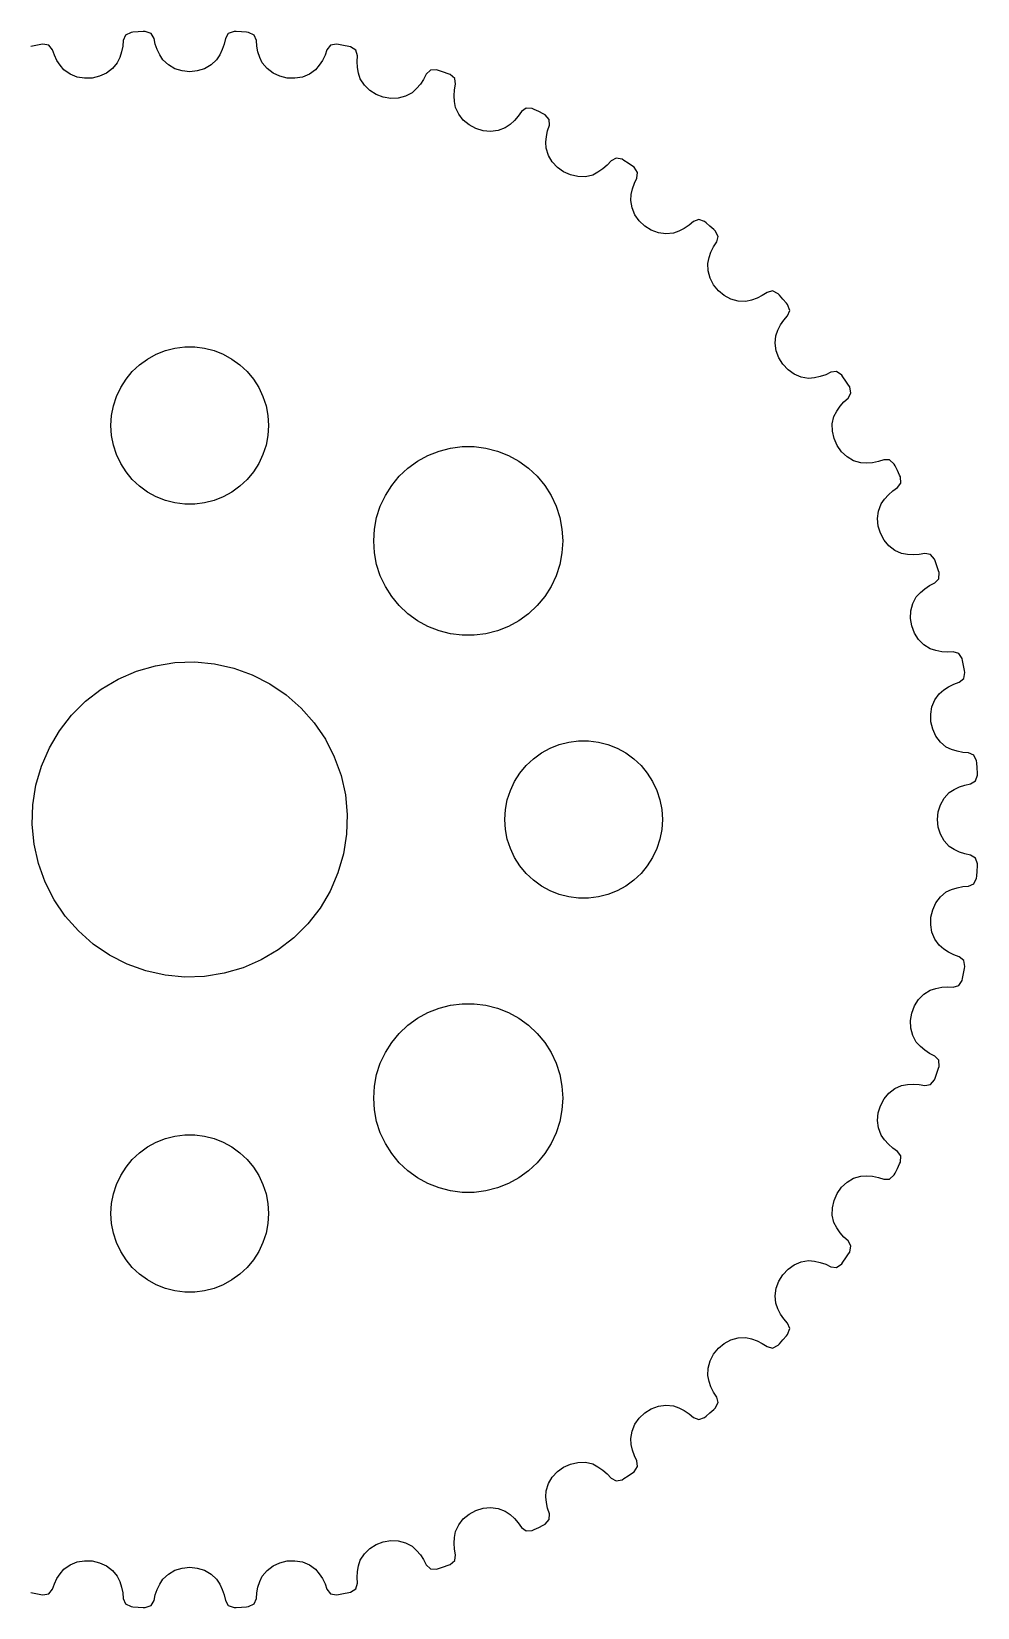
# Model space of a CAD drawing. Header units: metres. Extents: x -15 to 15, y -15 to 15.
# Drawn here: x -3.01 to 15, y -15 to 15 of the extents above; entities that cross this region are included whole.
import ezdxf

# ---------------------------------------------------------------- set-up
doc = ezdxf.new("R2010")
doc.units = ezdxf.units.M

msp = doc.modelspace()

# ---------------------------------------------------------------- linework, layer by layer
for p, q in [((-0.84697, 15.0009), (-0.884521, 14.9988)), ((-0.734589, 14.9638), (-0.84697, 15.0009)), ((0.84697, 15.0009), (0.734741, 14.9638)), ((0.884521, 14.9988), (0.84697, 15.0009)), ((-2.9312, 14.7362), (-3.02759, 14.7167)), ((-2.83469, 14.755), (-2.9312, 14.7362)), ((-2.79773, 14.762), (-2.83469, 14.755)), ((-2.68147, 14.7399), (-2.79773, 14.762)), ((-2.61356, 14.6547), (-2.68147, 14.7399)), ((-1.27646, 14.7219), (-1.29799, 14.6135)), ((-1.26839, 14.8318), (-1.27646, 14.7219)), ((-1.2247, 14.9316), (-1.26839, 14.8318)), ((-1.11827, 14.9831), (-1.2247, 14.9316)), ((-1.08076, 14.9859), (-1.11827, 14.9831)), ((-0.982666, 14.9927), (-1.08076, 14.9859)), ((-0.884521, 14.9988), (-0.982666, 14.9927)), ((-0.678375, 14.8705), (-0.734589, 14.9638)), ((-0.655991, 14.7626), (-0.678375, 14.8705)), ((-0.620392, 14.6579), (-0.655991, 14.7626)), ((0.656052, 14.7626), (0.620544, 14.6579)), ((0.678375, 14.8705), (0.656052, 14.7626)), ((0.734741, 14.9638), (0.678375, 14.8705)), ((0.982666, 14.9927), (0.884521, 14.9988)), ((1.08076, 14.9859), (0.982666, 14.9927)), ((1.11827, 14.9831), (1.08076, 14.9859)), ((1.22484, 14.9316), (1.11827, 14.9831)), ((1.26839, 14.8318), (1.22484, 14.9316)), ((1.2765, 14.7219), (1.26839, 14.8318)), ((1.29814, 14.6135), (1.2765, 14.7219)), ((2.68161, 14.7398), (2.61356, 14.6547)), ((2.79773, 14.762), (2.68161, 14.7398)), ((2.83469, 14.755), (2.79773, 14.762)), ((2.9312, 14.7362), (2.83469, 14.755)), ((3.02759, 14.7167), (2.9312, 14.7362)), ((3.06439, 14.709), (3.02759, 14.7167)), ((3.16333, 14.644), (3.06439, 14.709)), ((-2.57729, 14.5506), (-2.61356, 14.6547)), ((-2.52832, 14.4515), (-2.57729, 14.5506)), ((-2.46739, 14.358), (-2.52832, 14.4515)), ((-1.37994, 14.4043), (-1.47218, 14.2942)), ((-1.33263, 14.5074), (-1.37994, 14.4043)), ((-1.29799, 14.6135), (-1.33263, 14.5074)), ((-0.572189, 14.5572), (-0.620392, 14.6579)), ((-0.511993, 14.4612), (-0.572189, 14.5572)), ((-0.406158, 14.3641), (-0.511993, 14.4612)), ((0.511993, 14.4612), (0.406158, 14.3641)), ((0.572357, 14.5572), (0.511993, 14.4612)), ((0.620544, 14.6579), (0.572357, 14.5572)), ((1.33279, 14.5074), (1.29814, 14.6135)), ((1.37994, 14.4043), (1.33279, 14.5074)), ((1.47218, 14.2942), (1.37994, 14.4043)), ((2.52847, 14.4515), (2.46756, 14.358)), ((2.57733, 14.5506), (2.52847, 14.4515)), ((2.61356, 14.6547), (2.57733, 14.5506)), ((3.19348, 14.5393), (3.16333, 14.644)), ((3.18718, 14.4293), (3.19348, 14.5393)), ((3.19449, 14.319), (3.18718, 14.4293)), ((-2.39519, 14.2707), (-2.46739, 14.358)), ((-2.27757, 14.1882), (-2.39519, 14.2707)), ((-2.14494, 14.1346), (-2.27757, 14.1882)), ((-2.00317, 14.1102), (-2.14494, 14.1346)), ((-1.85823, 14.1147), (-2.00317, 14.1102)), ((-1.71706, 14.1479), (-1.85823, 14.1147)), ((-1.58646, 14.2082), (-1.71706, 14.1479)), ((-1.47218, 14.2942), (-1.58646, 14.2082)), ((-0.281647, 14.2937), (-0.406158, 14.3641)), ((-0.144287, 14.2509), (-0.281647, 14.2937)), ((0, 14.2365), (-0.144287, 14.2509)), ((0.144287, 14.2509), (0, 14.2365)), ((0.281647, 14.2937), (0.144287, 14.2509)), ((0.406158, 14.3641), (0.281647, 14.2937)), ((1.58646, 14.2082), (1.47218, 14.2942)), ((1.71706, 14.1479), (1.58646, 14.2082)), ((1.85823, 14.1147), (1.71706, 14.1479)), ((2.00317, 14.1102), (1.85823, 14.1147)), ((2.14494, 14.1346), (2.00317, 14.1102)), ((2.27757, 14.1882), (2.14494, 14.1346)), ((2.39519, 14.2707), (2.27757, 14.1882)), ((2.46756, 14.358), (2.39519, 14.2707)), ((3.21498, 14.2093), (3.19449, 14.319)), ((3.24828, 14.101), (3.21498, 14.2093)), ((3.32536, 13.9797), (3.24828, 14.101)), ((4.50403, 14.1882), (4.45453, 14.0897)), ((4.58261, 14.2637), (4.50403, 14.1882)), ((4.70062, 14.2705), (4.58261, 14.2637)), ((4.73636, 14.2588), (4.70062, 14.2705)), ((4.82957, 14.2275), (4.73636, 14.2588)), ((4.92259, 14.1956), (4.82957, 14.2275)), ((4.95808, 14.1832), (4.92259, 14.1956)), ((5.0477, 14.1058), (4.95808, 14.1832)), ((5.06392, 13.9981), (5.0477, 14.1058)), ((3.42743, 13.8795), (3.32536, 13.9797)), ((3.54903, 13.8027), (3.42743, 13.8795)), ((3.68468, 13.7514), (3.54903, 13.8027)), ((4.2374, 13.836), (4.11002, 13.7695)), ((4.32054, 13.9131), (4.2374, 13.836)), ((4.39314, 13.9978), (4.32054, 13.9131)), ((4.45453, 14.0897), (4.39314, 13.9978)), ((5.03616, 13.7796), (5.04332, 13.8899)), ((5.04332, 13.8899), (5.06392, 13.9981)), ((3.82779, 13.728), (3.68468, 13.7514)), ((3.97153, 13.7337), (3.82779, 13.728)), ((4.11002, 13.7695), (3.97153, 13.7337)), ((5.04216, 13.6681), (5.03616, 13.7796)), ((5.06104, 13.5564), (5.04216, 13.6681)), ((5.12163, 13.4261), (5.06104, 13.5564)), ((6.4052, 13.5435), (6.31743, 13.4789)), ((6.5231, 13.5349), (6.4052, 13.5435)), ((6.55699, 13.5186), (6.5231, 13.5349)), ((6.64532, 13.4754), (6.55699, 13.5186)), ((5.20975, 13.3134), (5.12163, 13.4261)), ((5.32028, 13.2214), (5.20975, 13.3134)), ((5.44807, 13.1528), (5.32028, 13.2214)), ((6.09959, 13.2301), (6.0071, 13.1645)), ((6.18265, 13.3047), (6.09959, 13.2301)), ((6.25549, 13.3878), (6.18265, 13.3047)), ((6.31743, 13.4789), (6.25549, 13.3878)), ((6.73338, 13.4316), (6.64532, 13.4754)), ((6.76695, 13.4146), (6.73338, 13.4316)), ((6.84569, 13.3263), (6.76695, 13.4146)), ((6.81316, 13.1127), (6.84772, 13.2174)), ((6.84772, 13.2174), (6.84569, 13.3263)), ((5.5869, 13.1109), (5.44807, 13.1528)), ((5.73016, 13.0979), (5.5869, 13.1109)), ((5.87213, 13.1152), (5.73016, 13.0979)), ((6.0071, 13.1645), (5.87213, 13.1152)), ((6.78307, 12.893), (6.79167, 13.0043)), ((6.79167, 13.0043), (6.81316, 13.1127)), ((6.7872, 12.7798), (6.78307, 12.893)), ((6.83028, 12.6427), (6.7872, 12.7798)), ((6.90292, 12.5195), (6.83028, 12.6427)), ((7.0005, 12.4138), (6.90292, 12.5195)), ((7.11826, 12.3292), (7.0005, 12.4138)), ((7.25043, 12.2695), (7.11826, 12.3292)), ((7.77429, 12.3207), (7.67401, 12.2678)), ((7.86636, 12.3839), (7.77429, 12.3207)), ((7.94943, 12.4567), (7.86636, 12.3839)), ((8.02272, 12.539), (7.94943, 12.4567)), ((8.11818, 12.5916), (8.02272, 12.539)), ((8.23395, 12.5677), (8.11818, 12.5916)), ((8.26543, 12.5471), (8.23395, 12.5677)), ((8.34737, 12.4927), (8.26543, 12.5471)), ((8.42896, 12.4378), (8.34737, 12.4927)), ((8.46002, 12.4166), (8.42896, 12.4378)), ((8.52655, 12.3187), (8.46002, 12.4166)), ((8.51434, 12.2105), (8.52655, 12.3187)), ((7.39076, 12.2379), (7.25043, 12.2695)), ((7.53378, 12.2366), (7.39076, 12.2379)), ((7.67401, 12.2678), (7.53378, 12.2366)), ((8.40791, 11.8973), (8.43097, 12.0066)), ((8.43097, 12.0066), (8.46643, 12.1113)), ((8.46643, 12.1113), (8.51434, 12.2105)), ((8.39723, 11.7845), (8.40791, 11.8973)), ((8.42204, 11.643), (8.39723, 11.7845)), ((8.478, 11.5114), (8.42204, 11.643)), ((8.56094, 11.3939), (8.478, 11.5114)), ((9.69226, 11.4243), (9.59076, 11.3845)), ((9.80392, 11.3854), (9.69226, 11.4243)), ((8.66664, 11.2946), (8.56094, 11.3939)), ((8.7899, 11.2182), (8.66664, 11.2946)), ((8.9249, 11.1685), (8.7899, 11.2182)), ((9.06651, 11.1485), (8.9249, 11.1685)), ((9.20963, 11.1612), (9.06651, 11.1485)), ((9.31596, 11.2006), (9.20963, 11.1612)), ((9.41548, 11.2511), (9.31596, 11.2006)), ((9.50735, 11.3125), (9.41548, 11.2511)), ((9.59076, 11.3845), (9.50735, 11.3125)), ((9.83243, 11.3609), (9.80392, 11.3854)), ((9.90659, 11.2963), (9.83243, 11.3609)), ((9.9803, 11.2312), (9.90659, 11.2963)), ((10.0083, 11.2061), (9.9803, 11.2312)), ((10.0615, 11.1004), (10.0083, 11.2061)), ((9.8889, 10.6981), (9.92603, 10.8034)), ((9.92603, 10.8034), (9.97484, 10.9026)), ((9.97484, 10.9026), (10.0353, 10.9947)), ((10.0353, 10.9947), (10.0615, 11.1004)), ((9.86359, 10.5877), (9.8889, 10.6981)), ((9.86972, 10.4441), (9.86359, 10.5877)), ((9.908, 10.3063), (9.86972, 10.4441)), ((9.9749, 10.179), (9.908, 10.3063)), ((10.0667, 10.0667), (9.9749, 10.179)), ((10.179, 9.9749), (10.0667, 10.0667)), ((10.3063, 9.908), (10.179, 9.9749)), ((10.4441, 9.86972), (10.3063, 9.908)), ((10.8035, 9.9259), (10.6982, 9.88878)), ((10.9026, 9.97481), (10.8035, 9.9259)), ((10.9947, 10.0353), (10.9026, 9.97481)), ((11.1005, 10.0614), (10.9947, 10.0353)), ((11.2061, 10.0083), (11.1005, 10.0614)), ((11.2312, 9.9803), (11.2061, 10.0083)), ((11.2963, 9.90659), (11.2312, 9.9803)), ((11.3609, 9.83243), (11.2963, 9.90659)), ((10.5877, 9.86359), (10.4441, 9.86972)), ((10.6982, 9.88878), (10.5877, 9.86359)), ((11.3854, 9.80392), (11.3609, 9.83243)), ((11.3845, 9.59076), (11.4243, 9.69215)), ((11.4243, 9.69215), (11.3854, 9.80392)), ((11.1612, 9.20963), (11.2007, 9.31583)), ((11.2007, 9.31583), (11.2512, 9.41536)), ((11.2512, 9.41536), (11.3126, 9.50731)), ((11.3126, 9.50731), (11.3845, 9.59076)), ((11.1485, 9.06651), (11.1612, 9.20963)), ((11.1685, 8.9249), (11.1485, 9.06651)), ((-0.956131, 8.65576), (-0.803726, 8.76648)), ((-0.803726, 8.76648), (-0.638657, 8.85724)), ((-0.638657, 8.85724), (-0.463516, 8.92657)), ((-0.463516, 8.92657), (-0.281067, 8.97342)), ((-0.281067, 8.97342), (-0.094177, 8.99704)), ((-0.094177, 8.99704), (0.094177, 8.99704)), ((0.094177, 8.99704), (0.281067, 8.97342)), ((0.281067, 8.97342), (0.463516, 8.92657)), ((0.463516, 8.92657), (0.638657, 8.85724)), ((0.638657, 8.85724), (0.803726, 8.76648)), ((0.803726, 8.76648), (0.956131, 8.65576)), ((11.2182, 8.7899), (11.1685, 8.9249)), ((11.2946, 8.66664), (11.2182, 8.7899)), ((-1.21352, 8.38167), (-1.09344, 8.52681)), ((-1.09344, 8.52681), (-0.956131, 8.65576)), ((0.956131, 8.65576), (1.09344, 8.52681)), ((1.09344, 8.52681), (1.21352, 8.38167)), ((11.3939, 8.56094), (11.2946, 8.66664)), ((11.5114, 8.478), (11.3939, 8.56094)), ((11.643, 8.42204), (11.5114, 8.478)), ((11.7845, 8.39723), (11.643, 8.42204)), ((11.8974, 8.40778), (11.7845, 8.39723)), ((12.0067, 8.43085), (11.8974, 8.40778)), ((12.1113, 8.46638), (12.0067, 8.43085)), ((12.2105, 8.51434), (12.1113, 8.46638)), ((12.3188, 8.52644), (12.2105, 8.51434)), ((12.4166, 8.46002), (12.3188, 8.52644)), ((12.4378, 8.42896), (12.4166, 8.46002)), ((12.4927, 8.34737), (12.4378, 8.42896)), ((-1.39465, 8.05219), (-1.31445, 8.22263)), ((-1.31445, 8.22263), (-1.21352, 8.38167)), ((1.21352, 8.38167), (1.31445, 8.22263)), ((1.31445, 8.22263), (1.39465, 8.05219)), ((12.5471, 8.26543), (12.4927, 8.34737)), ((12.539, 8.02272), (12.5917, 8.11806)), ((12.5677, 8.23395), (12.5471, 8.26543)), ((12.5917, 8.11806), (12.5677, 8.23395)), ((-1.48816, 7.68799), (-1.45287, 7.87303)), ((-1.45287, 7.87303), (-1.39465, 8.05219)), ((1.39465, 8.05219), (1.45287, 7.87303)), ((1.45287, 7.87303), (1.48816, 7.68799)), ((12.3208, 7.77414), (12.3839, 7.86623)), ((12.3839, 7.86623), (12.4567, 7.94939)), ((12.4567, 7.94939), (12.539, 8.02272)), ((-1.5, 7.5), (-1.48816, 7.68799)), ((1.48816, 7.68799), (1.5, 7.5)), ((12.2366, 7.53378), (12.2678, 7.67401)), ((12.2379, 7.39076), (12.2366, 7.53378)), ((12.2678, 7.67401), (12.3208, 7.77414)), ((-1.48816, 7.312), (-1.5, 7.5)), ((-1.45287, 7.12695), (-1.48816, 7.312)), ((1.48816, 7.312), (1.45287, 7.12695)), ((1.5, 7.5), (1.48816, 7.312)), ((12.2695, 7.25043), (12.2379, 7.39076)), ((12.3292, 7.11826), (12.2695, 7.25043)), ((-1.39465, 6.9478), (-1.45287, 7.12695)), ((-1.31445, 6.77736), (-1.39465, 6.9478)), ((1.39465, 6.9478), (1.31445, 6.77736)), ((1.45287, 7.12695), (1.39465, 6.9478)), ((4.3385, 6.82278), (4.53659, 6.93169)), ((4.53659, 6.93169), (4.74677, 7.01489)), ((4.74677, 7.01489), (4.96571, 7.07111)), ((4.96571, 7.07111), (5.18997, 7.09944)), ((5.18997, 7.09944), (5.41602, 7.09944)), ((5.41602, 7.09944), (5.64027, 7.07111)), ((5.64027, 7.07111), (5.85922, 7.01489)), ((5.85922, 7.01489), (6.0694, 6.93169)), ((6.0694, 6.93169), (6.26749, 6.82278)), ((12.4138, 7.0005), (12.3292, 7.11826)), ((12.5195, 6.90292), (12.4138, 7.0005)), ((12.6427, 6.83028), (12.5195, 6.90292)), ((-1.21352, 6.61832), (-1.31445, 6.77736)), ((-1.09344, 6.47318), (-1.21352, 6.61832)), ((1.21352, 6.61832), (1.09344, 6.47318)), ((1.31445, 6.77736), (1.21352, 6.61832)), ((3.99084, 6.53517), (4.15562, 6.68991)), ((4.15562, 6.68991), (4.3385, 6.82278)), ((6.26749, 6.82278), (6.45035, 6.68991)), ((6.45035, 6.68991), (6.61514, 6.53517)), ((12.7798, 6.7872), (12.6427, 6.83028)), ((12.8931, 6.78291), (12.7798, 6.7872)), ((13.0044, 6.79153), (12.8931, 6.78291)), ((13.1128, 6.81311), (13.0044, 6.79153)), ((13.2174, 6.84772), (13.1128, 6.81311)), ((13.3264, 6.84557), (13.2174, 6.84772)), ((13.4146, 6.76695), (13.3264, 6.84557)), ((13.4316, 6.73338), (13.4146, 6.76695)), ((13.4754, 6.64532), (13.4316, 6.73338)), ((13.5186, 6.55699), (13.4754, 6.64532)), ((-0.956131, 6.34422), (-1.09344, 6.47318)), ((-0.803726, 6.23351), (-0.956131, 6.34422)), ((0.956131, 6.34422), (0.803726, 6.23351)), ((1.09344, 6.47318), (0.956131, 6.34422)), ((3.72565, 6.17015), (3.84676, 6.36101)), ((3.84676, 6.36101), (3.99084, 6.53517)), ((6.61514, 6.53517), (6.75922, 6.36101)), ((6.75922, 6.36101), (6.88034, 6.17015)), ((13.3878, 6.25545), (13.4789, 6.31743)), ((13.4789, 6.31743), (13.5436, 6.40506)), ((13.5349, 6.5231), (13.5186, 6.55699)), ((13.5436, 6.40506), (13.5349, 6.5231)), ((-0.638657, 6.14275), (-0.803726, 6.23351)), ((-0.463516, 6.07341), (-0.638657, 6.14275)), ((-0.281067, 6.02657), (-0.463516, 6.07341)), ((-0.094177, 6.00294), (-0.281067, 6.02657)), ((0.094177, 6.00294), (-0.094177, 6.00294)), ((0.281067, 6.02657), (0.094177, 6.00294)), ((0.463516, 6.07341), (0.281067, 6.02657)), ((0.638657, 6.14275), (0.463516, 6.07341)), ((0.803726, 6.23351), (0.638657, 6.14275)), ((3.62939, 5.96562), (3.72565, 6.17015)), ((6.88034, 6.17015), (6.97659, 5.96562)), ((13.1152, 5.87213), (13.1645, 6.0071)), ((13.1645, 6.0071), (13.2301, 6.09944)), ((13.2301, 6.09944), (13.3047, 6.18251)), ((13.3047, 6.18251), (13.3878, 6.25545)), ((3.51718, 5.52859), (3.55954, 5.75064)), ((3.55954, 5.75064), (3.62939, 5.96562)), ((6.97659, 5.96562), (7.04645, 5.75064)), ((7.04645, 5.75064), (7.08879, 5.52859)), ((13.0979, 5.73016), (13.1152, 5.87213)), ((13.1109, 5.5869), (13.0979, 5.73016)), ((3.50299, 5.30299), (3.51718, 5.52859)), ((7.08879, 5.52859), (7.103, 5.30299)), ((13.1528, 5.44807), (13.1109, 5.5869)), ((13.2214, 5.32028), (13.1528, 5.44807)), ((3.51718, 5.07739), (3.50299, 5.30299)), ((7.103, 5.30299), (7.08879, 5.07739)), ((13.3134, 5.20975), (13.2214, 5.32028)), ((13.4261, 5.12163), (13.3134, 5.20975)), ((13.5564, 5.06104), (13.4261, 5.12163)), ((3.55954, 4.85535), (3.51718, 5.07739)), ((3.62939, 4.64037), (3.55954, 4.85535)), ((7.04645, 4.85535), (6.97659, 4.64037)), ((7.08879, 5.07739), (7.04645, 4.85535)), ((13.6682, 5.04201), (13.5564, 5.06104)), ((13.7796, 5.03603), (13.6682, 5.04201)), ((13.8899, 5.04326), (13.7796, 5.03603)), ((13.9981, 5.06392), (13.8899, 5.04326)), ((14.1059, 5.04756), (13.9981, 5.06392)), ((14.1832, 4.95808), (14.1059, 5.04756)), ((14.1956, 4.92259), (14.1832, 4.95808)), ((14.2275, 4.82957), (14.1956, 4.92259)), ((14.2588, 4.73636), (14.2275, 4.82957)), ((3.72565, 4.43584), (3.62939, 4.64037)), ((6.97659, 4.64037), (6.88034, 4.43584)), ((14.0898, 4.45447), (14.1882, 4.50403)), ((14.1882, 4.50403), (14.2637, 4.58247)), ((14.2705, 4.70062), (14.2588, 4.73636)), ((14.2637, 4.58247), (14.2705, 4.70062)), ((3.84676, 4.24498), (3.72565, 4.43584)), ((3.99084, 4.0708), (3.84676, 4.24498)), ((6.75922, 4.24498), (6.61514, 4.0708)), ((6.88034, 4.43584), (6.75922, 4.24498)), ((13.7695, 4.11002), (13.836, 4.2374)), ((13.836, 4.2374), (13.9131, 4.32037)), ((13.9131, 4.32037), (13.9979, 4.39299)), ((13.9979, 4.39299), (14.0898, 4.45447)), ((4.15562, 3.91606), (3.99084, 4.0708)), ((4.3385, 3.7832), (4.15562, 3.91606)), ((6.45035, 3.91606), (6.26749, 3.7832)), ((6.61514, 4.0708), (6.45035, 3.91606)), ((13.728, 3.82779), (13.7337, 3.97153)), ((13.7337, 3.97153), (13.7695, 4.11002)), ((4.53659, 3.6743), (4.3385, 3.7832)), ((4.74677, 3.59109), (4.53659, 3.6743)), ((6.0694, 3.6743), (5.85922, 3.59109)), ((6.26749, 3.7832), (6.0694, 3.6743)), ((13.7514, 3.68468), (13.728, 3.82779)), ((13.8027, 3.54903), (13.7514, 3.68468)), ((4.96571, 3.53488), (4.74677, 3.59109)), ((5.18997, 3.50655), (4.96571, 3.53488)), ((5.41602, 3.50655), (5.18997, 3.50655)), ((5.64027, 3.53488), (5.41602, 3.50655)), ((5.85922, 3.59109), (5.64027, 3.53488)), ((13.8795, 3.42743), (13.8027, 3.54903)), ((13.9797, 3.32536), (13.8795, 3.42743)), ((14.101, 3.24828), (13.9797, 3.32536)), ((14.2093, 3.21481), (14.101, 3.24828)), ((14.3191, 3.19434), (14.2093, 3.21481)), ((14.4293, 3.18712), (14.3191, 3.19434)), ((14.5393, 3.19348), (14.4293, 3.18712)), ((14.644, 3.16319), (14.5393, 3.19348)), ((14.709, 3.06439), (14.644, 3.16319)), ((14.7167, 3.02759), (14.709, 3.06439)), ((14.7362, 2.9312), (14.7167, 3.02759)), ((-1.36197, 2.673), (-1.0162, 2.82263)), ((-1.0162, 2.82263), (-0.654419, 2.92773)), ((-0.654419, 2.92773), (-0.282318, 2.98668)), ((-0.282318, 2.98668), (0.094223, 2.9985)), ((0.094223, 2.9985), (0.469299, 2.96306)), ((0.469299, 2.96306), (0.83696, 2.88087)), ((0.83696, 2.88087), (1.19144, 2.75325)), ((1.19144, 2.75325), (1.52711, 2.58221)), ((14.755, 2.83469), (14.7362, 2.9312)), ((14.7399, 2.68147), (14.762, 2.79773)), ((14.762, 2.79773), (14.755, 2.83469)), ((-1.98393, 2.25032), (-1.68625, 2.48123)), ((-1.68625, 2.48123), (-1.36197, 2.673)), ((1.52711, 2.58221), (1.83871, 2.37045)), ((14.2707, 2.39519), (14.358, 2.46739)), ((14.358, 2.46739), (14.4515, 2.52832)), ((14.4515, 2.52832), (14.5506, 2.57729)), ((14.5506, 2.57729), (14.6547, 2.61356)), ((14.6547, 2.61356), (14.7399, 2.68147)), ((-2.25032, 1.98393), (-1.98393, 2.25032)), ((1.83871, 2.37045), (2.12131, 2.12131)), ((2.12131, 2.12131), (2.37045, 1.83871)), ((14.1102, 2.00317), (14.1346, 2.14494)), ((14.1346, 2.14494), (14.1882, 2.27757)), ((14.1882, 2.27757), (14.2707, 2.39519)), ((-2.48123, 1.68625), (-2.25032, 1.98393)), ((2.37045, 1.83871), (2.58221, 1.52711)), ((14.1147, 1.85823), (14.1102, 2.00317)), ((14.1479, 1.71706), (14.1147, 1.85823)), ((-2.673, 1.36197), (-2.48123, 1.68625)), ((2.58221, 1.52711), (2.75325, 1.19144)), ((14.2082, 1.58646), (14.1479, 1.71706)), ((14.2942, 1.47218), (14.2082, 1.58646)), ((-2.82263, 1.0162), (-2.673, 1.36197)), ((6.54385, 1.15576), (6.69626, 1.26648)), ((6.69626, 1.26648), (6.86133, 1.35724)), ((6.86133, 1.35724), (7.03647, 1.42657)), ((7.03647, 1.42657), (7.21892, 1.47342)), ((7.21892, 1.47342), (7.40581, 1.49704)), ((7.40581, 1.49704), (7.59418, 1.49704)), ((7.59418, 1.49704), (7.78107, 1.47342)), ((7.78107, 1.47342), (7.96352, 1.42657)), ((7.96352, 1.42657), (8.13866, 1.35724)), ((8.13866, 1.35724), (8.30373, 1.26648)), ((8.30373, 1.26648), (8.45613, 1.15576)), ((14.4043, 1.37994), (14.2942, 1.47218)), ((14.5074, 1.33263), (14.4043, 1.37994)), ((14.6135, 1.29799), (14.5074, 1.33263)), ((14.7219, 1.27646), (14.6135, 1.29799)), ((14.8318, 1.26839), (14.7219, 1.27646)), ((14.9316, 1.2247), (14.8318, 1.26839)), ((14.9831, 1.11827), (14.9316, 1.2247)), ((-2.92773, 0.654419), (-2.82263, 1.0162)), ((2.75325, 1.19144), (2.88087, 0.83696)), ((6.28647, 0.881668), (6.40654, 1.02681)), ((6.40654, 1.02681), (6.54385, 1.15576)), ((8.45613, 1.15576), (8.59344, 1.02681)), ((8.59344, 1.02681), (8.71352, 0.881668)), ((14.9859, 1.08076), (14.9831, 1.11827)), ((14.9927, 0.982666), (14.9859, 1.08076)), ((14.9988, 0.884521), (14.9927, 0.982666)), ((-2.98668, 0.282318), (-2.92773, 0.654419)), ((2.88087, 0.83696), (2.96306, 0.469299)), ((6.10533, 0.552185), (6.18553, 0.722626)), ((6.18553, 0.722626), (6.28647, 0.881668)), ((8.71352, 0.881668), (8.81445, 0.722626)), ((8.81445, 0.722626), (8.89465, 0.552185)), ((14.5572, 0.572189), (14.6579, 0.620392)), ((14.6579, 0.620392), (14.7626, 0.655991)), ((14.7626, 0.655991), (14.8705, 0.678375)), ((14.8705, 0.678375), (14.9638, 0.734589)), ((14.9638, 0.734589), (15.0009, 0.84697)), ((15.0009, 0.84697), (14.9988, 0.884521)), ((2.96306, 0.469299), (2.9985, 0.094223)), ((6.01183, 0.187988), (6.04712, 0.373032)), ((6.04712, 0.373032), (6.10533, 0.552185)), ((8.89465, 0.552185), (8.95287, 0.373032)), ((8.95287, 0.373032), (8.98816, 0.187988)), ((14.2937, 0.281647), (14.3641, 0.406158)), ((14.3641, 0.406158), (14.4612, 0.511993)), ((14.4612, 0.511993), (14.5572, 0.572189)), ((-2.9985, -0.094223), (-2.98668, 0.282318)), ((2.9985, 0.094223), (2.98668, -0.282318)), ((6, 0), (6.01183, 0.187988)), ((6.01183, -0.187988), (6, 0)), ((8.98816, 0.187988), (9, 0)), ((9, 0), (8.98816, -0.187988)), ((14.2365, 0), (14.2509, 0.144287)), ((14.2509, -0.144287), (14.2365, 0)), ((14.2509, 0.144287), (14.2937, 0.281647)), ((-2.96306, -0.469299), (-2.9985, -0.094223)), ((2.98668, -0.282318), (2.92773, -0.654419)), ((6.04712, -0.373032), (6.01183, -0.187988)), ((8.98816, -0.187988), (8.95287, -0.373032)), ((14.2937, -0.281647), (14.2509, -0.144287)), ((14.3641, -0.406158), (14.2937, -0.281647)), ((-2.88087, -0.83696), (-2.96306, -0.469299)), ((6.10533, -0.552185), (6.04712, -0.373032)), ((6.18553, -0.722626), (6.10533, -0.552185)), ((8.89465, -0.552185), (8.81445, -0.722626)), ((8.95287, -0.373032), (8.89465, -0.552185)), ((14.4612, -0.511993), (14.3641, -0.406158)), ((14.5572, -0.572357), (14.4612, -0.511993)), ((14.6579, -0.620544), (14.5572, -0.572357)), ((-2.75325, -1.19144), (-2.88087, -0.83696)), ((2.92773, -0.654419), (2.82263, -1.0162)), ((6.28647, -0.881668), (6.18553, -0.722626)), ((6.40654, -1.02681), (6.28647, -0.881668)), ((8.71352, -0.881668), (8.59344, -1.02681)), ((8.81445, -0.722626), (8.71352, -0.881668)), ((14.7626, -0.656052), (14.6579, -0.620544)), ((14.8705, -0.678375), (14.7626, -0.656052)), ((14.9638, -0.734741), (14.8705, -0.678375)), ((15.0009, -0.84697), (14.9638, -0.734741)), ((14.9927, -0.982666), (14.9988, -0.884521)), ((14.9988, -0.884521), (15.0009, -0.84697)), ((-2.58221, -1.52711), (-2.75325, -1.19144)), ((2.82263, -1.0162), (2.673, -1.36197)), ((6.54385, -1.15576), (6.40654, -1.02681)), ((6.69626, -1.26648), (6.54385, -1.15576)), ((8.45613, -1.15576), (8.30373, -1.26648)), ((8.59344, -1.02681), (8.45613, -1.15576)), ((14.9316, -1.22484), (14.9831, -1.11827)), ((14.9831, -1.11827), (14.9859, -1.08076)), ((14.9859, -1.08076), (14.9927, -0.982666)), ((2.673, -1.36197), (2.48123, -1.68625)), ((6.86133, -1.35724), (6.69626, -1.26648)), ((7.03647, -1.42657), (6.86133, -1.35724)), ((7.21892, -1.47342), (7.03647, -1.42657)), ((7.40581, -1.49704), (7.21892, -1.47342)), ((7.59418, -1.49704), (7.40581, -1.49704)), ((7.78107, -1.47342), (7.59418, -1.49704)), ((7.96352, -1.42657), (7.78107, -1.47342)), ((8.13866, -1.35724), (7.96352, -1.42657)), ((8.30373, -1.26648), (8.13866, -1.35724)), ((14.2082, -1.58646), (14.2942, -1.47218)), ((14.2942, -1.47218), (14.4043, -1.37994)), ((14.4043, -1.37994), (14.5074, -1.33279)), ((14.5074, -1.33279), (14.6135, -1.29814)), ((14.6135, -1.29814), (14.7219, -1.2765)), ((14.7219, -1.2765), (14.8318, -1.26839)), ((14.8318, -1.26839), (14.9316, -1.22484)), ((-2.37045, -1.83871), (-2.58221, -1.52711)), ((2.48123, -1.68625), (2.25032, -1.98393)), ((14.1147, -1.85823), (14.1479, -1.71706)), ((14.1479, -1.71706), (14.2082, -1.58646)), ((-2.12131, -2.12131), (-2.37045, -1.83871)), ((2.25032, -1.98393), (1.98393, -2.25032)), ((14.1102, -2.00317), (14.1147, -1.85823)), ((14.1346, -2.14494), (14.1102, -2.00317)), ((-1.83871, -2.37045), (-2.12131, -2.12131)), ((-1.52711, -2.58221), (-1.83871, -2.37045)), ((1.98393, -2.25032), (1.68625, -2.48123)), ((14.1882, -2.27757), (14.1346, -2.14494)), ((14.2707, -2.39519), (14.1882, -2.27757)), ((14.358, -2.46756), (14.2707, -2.39519)), ((-1.19144, -2.75325), (-1.52711, -2.58221)), ((1.36197, -2.673), (1.0162, -2.82263)), ((1.68625, -2.48123), (1.36197, -2.673)), ((14.4515, -2.52847), (14.358, -2.46756)), ((14.5506, -2.57733), (14.4515, -2.52847)), ((14.6547, -2.61356), (14.5506, -2.57733)), ((14.7398, -2.68161), (14.6547, -2.61356)), ((14.762, -2.79773), (14.7398, -2.68161)), ((-0.83696, -2.88087), (-1.19144, -2.75325)), ((-0.469299, -2.96306), (-0.83696, -2.88087)), ((-0.094223, -2.9985), (-0.469299, -2.96306)), ((0.282318, -2.98668), (-0.094223, -2.9985)), ((0.654419, -2.92773), (0.282318, -2.98668)), ((1.0162, -2.82263), (0.654419, -2.92773)), ((14.7167, -3.02759), (14.7362, -2.9312)), ((14.7362, -2.9312), (14.755, -2.83469)), ((14.755, -2.83469), (14.762, -2.79773)), ((13.9797, -3.32536), (14.101, -3.24828)), ((14.101, -3.24828), (14.2093, -3.21498)), ((14.2093, -3.21498), (14.319, -3.19449)), ((14.319, -3.19449), (14.4293, -3.18718)), ((14.4293, -3.18718), (14.5393, -3.19348)), ((14.5393, -3.19348), (14.644, -3.16333)), ((14.644, -3.16333), (14.709, -3.06439)), ((14.709, -3.06439), (14.7167, -3.02759)), ((4.53659, -3.6743), (4.74677, -3.59109)), ((4.74677, -3.59109), (4.96571, -3.53488)), ((4.96571, -3.53488), (5.18997, -3.50655)), ((5.18997, -3.50655), (5.41602, -3.50655)), ((5.41602, -3.50655), (5.64027, -3.53488)), ((5.64027, -3.53488), (5.85922, -3.59109)), ((5.85922, -3.59109), (6.0694, -3.6743)), ((13.7514, -3.68468), (13.8027, -3.54903)), ((13.8027, -3.54903), (13.8795, -3.42743)), ((13.8795, -3.42743), (13.9797, -3.32536)), ((4.15562, -3.91606), (4.3385, -3.7832)), ((4.3385, -3.7832), (4.53659, -3.6743)), ((6.0694, -3.6743), (6.26749, -3.7832)), ((6.26749, -3.7832), (6.45035, -3.91606)), ((13.728, -3.82779), (13.7514, -3.68468)), ((13.7337, -3.97153), (13.728, -3.82779)), ((3.84676, -4.24498), (3.99084, -4.0708)), ((3.99084, -4.0708), (4.15562, -3.91606)), ((6.45035, -3.91606), (6.61514, -4.0708)), ((6.61514, -4.0708), (6.75922, -4.24498)), ((13.7695, -4.11002), (13.7337, -3.97153)), ((13.836, -4.2374), (13.7695, -4.11002)), ((3.62939, -4.64037), (3.72565, -4.43584)), ((3.72565, -4.43584), (3.84676, -4.24498)), ((6.75922, -4.24498), (6.88034, -4.43584)), ((6.88034, -4.43584), (6.97659, -4.64037)), ((13.9131, -4.32054), (13.836, -4.2374)), ((13.9978, -4.39314), (13.9131, -4.32054)), ((14.0897, -4.45453), (13.9978, -4.39314)), ((14.1882, -4.50403), (14.0897, -4.45453)), ((3.55954, -4.85535), (3.62939, -4.64037)), ((6.97659, -4.64037), (7.04645, -4.85535)), ((14.2637, -4.58261), (14.1882, -4.50403)), ((14.2275, -4.82957), (14.2588, -4.73636)), ((14.2588, -4.73636), (14.2705, -4.70062)), ((14.2705, -4.70062), (14.2637, -4.58261)), ((3.50299, -5.30299), (3.51718, -5.07739)), ((3.51718, -5.07739), (3.55954, -4.85535)), ((7.04645, -4.85535), (7.08879, -5.07739)), ((7.08879, -5.07739), (7.103, -5.30299)), ((13.4261, -5.12163), (13.5564, -5.06104)), ((13.5564, -5.06104), (13.6681, -5.04216)), ((13.6681, -5.04216), (13.7796, -5.03616)), ((13.7796, -5.03616), (13.8899, -5.04332)), ((13.8899, -5.04332), (13.9981, -5.06392)), ((13.9981, -5.06392), (14.1058, -5.0477)), ((14.1058, -5.0477), (14.1832, -4.95808)), ((14.1832, -4.95808), (14.1956, -4.92259)), ((14.1956, -4.92259), (14.2275, -4.82957)), ((3.51718, -5.52859), (3.50299, -5.30299)), ((7.103, -5.30299), (7.08879, -5.52859)), ((13.1528, -5.44807), (13.2214, -5.32028)), ((13.2214, -5.32028), (13.3134, -5.20975)), ((13.3134, -5.20975), (13.4261, -5.12163)), ((3.55954, -5.75064), (3.51718, -5.52859)), ((7.08879, -5.52859), (7.04645, -5.75064)), ((13.0979, -5.73016), (13.1109, -5.5869)), ((13.1109, -5.5869), (13.1528, -5.44807)), ((3.62939, -5.96562), (3.55954, -5.75064)), ((3.72565, -6.17015), (3.62939, -5.96562)), ((6.97659, -5.96562), (6.88034, -6.17015)), ((7.04645, -5.75064), (6.97659, -5.96562)), ((13.1152, -5.87213), (13.0979, -5.73016)), ((13.1645, -6.0071), (13.1152, -5.87213)), ((-0.956131, -6.34422), (-0.803726, -6.23351)), ((-0.803726, -6.23351), (-0.638657, -6.14275)), ((-0.638657, -6.14275), (-0.463516, -6.07341)), ((-0.463516, -6.07341), (-0.281067, -6.02657)), ((-0.281067, -6.02657), (-0.094177, -6.00294)), ((-0.094177, -6.00294), (0.094177, -6.00294)), ((0.094177, -6.00294), (0.281067, -6.02657)), ((0.281067, -6.02657), (0.463516, -6.07341)), ((0.463516, -6.07341), (0.638657, -6.14275)), ((0.638657, -6.14275), (0.803726, -6.23351)), ((0.803726, -6.23351), (0.956131, -6.34422)), ((3.84676, -6.36101), (3.72565, -6.17015)), ((6.88034, -6.17015), (6.75922, -6.36101)), ((13.2301, -6.09959), (13.1645, -6.0071)), ((13.3047, -6.18265), (13.2301, -6.09959)), ((13.3878, -6.25549), (13.3047, -6.18265)), ((13.4789, -6.31743), (13.3878, -6.25549)), ((-1.21352, -6.61832), (-1.09344, -6.47318)), ((-1.09344, -6.47318), (-0.956131, -6.34422)), ((0.956131, -6.34422), (1.09344, -6.47318)), ((1.09344, -6.47318), (1.21352, -6.61832)), ((3.99084, -6.53517), (3.84676, -6.36101)), ((4.15562, -6.68991), (3.99084, -6.53517)), ((6.61514, -6.53517), (6.45035, -6.68991)), ((6.75922, -6.36101), (6.61514, -6.53517)), ((13.4754, -6.64532), (13.5186, -6.55699)), ((13.5435, -6.4052), (13.4789, -6.31743)), ((13.5186, -6.55699), (13.5349, -6.5231)), ((13.5349, -6.5231), (13.5435, -6.4052)), ((-1.39465, -6.9478), (-1.31445, -6.77736)), ((-1.31445, -6.77736), (-1.21352, -6.61832)), ((1.21352, -6.61832), (1.31445, -6.77736)), ((1.31445, -6.77736), (1.39465, -6.9478)), ((4.3385, -6.82278), (4.15562, -6.68991)), ((4.53659, -6.93169), (4.3385, -6.82278)), ((6.26749, -6.82278), (6.0694, -6.93169)), ((6.45035, -6.68991), (6.26749, -6.82278)), ((12.5195, -6.90292), (12.6427, -6.83028)), ((12.6427, -6.83028), (12.7798, -6.7872)), ((12.7798, -6.7872), (12.893, -6.78307)), ((12.893, -6.78307), (13.0043, -6.79167)), ((13.0043, -6.79167), (13.1127, -6.81316)), ((13.1127, -6.81316), (13.2174, -6.84772)), ((13.2174, -6.84772), (13.3263, -6.84569)), ((13.3263, -6.84569), (13.4146, -6.76695)), ((13.4146, -6.76695), (13.4316, -6.73338)), ((13.4316, -6.73338), (13.4754, -6.64532)), ((-1.48816, -7.312), (-1.45287, -7.12695)), ((-1.45287, -7.12695), (-1.39465, -6.9478)), ((1.39465, -6.9478), (1.45287, -7.12695)), ((1.45287, -7.12695), (1.48816, -7.312)), ((4.74677, -7.01489), (4.53659, -6.93169)), ((4.96571, -7.07111), (4.74677, -7.01489)), ((5.18997, -7.09944), (4.96571, -7.07111)), ((5.41602, -7.09944), (5.18997, -7.09944)), ((5.64027, -7.07111), (5.41602, -7.09944)), ((5.85922, -7.01489), (5.64027, -7.07111)), ((6.0694, -6.93169), (5.85922, -7.01489)), ((12.2695, -7.25043), (12.3292, -7.11826)), ((12.3292, -7.11826), (12.4138, -7.0005)), ((12.4138, -7.0005), (12.5195, -6.90292)), ((-1.5, -7.5), (-1.48816, -7.312)), ((-1.48816, -7.68799), (-1.5, -7.5)), ((1.48816, -7.312), (1.5, -7.5)), ((1.5, -7.5), (1.48816, -7.68799)), ((12.2366, -7.53378), (12.2379, -7.39076)), ((12.2379, -7.39076), (12.2695, -7.25043)), ((-1.45287, -7.87303), (-1.48816, -7.68799)), ((1.48816, -7.68799), (1.45287, -7.87303)), ((12.2678, -7.67401), (12.2366, -7.53378)), ((12.3207, -7.77429), (12.2678, -7.67401)), ((12.3839, -7.86636), (12.3207, -7.77429)), ((-1.39465, -8.05219), (-1.45287, -7.87303)), ((-1.31445, -8.22263), (-1.39465, -8.05219)), ((1.39465, -8.05219), (1.31445, -8.22263)), ((1.45287, -7.87303), (1.39465, -8.05219)), ((12.4567, -7.94943), (12.3839, -7.86636)), ((12.539, -8.02272), (12.4567, -7.94943)), ((12.5916, -8.11818), (12.539, -8.02272)), ((-1.21352, -8.38167), (-1.31445, -8.22263)), ((-1.09344, -8.52681), (-1.21352, -8.38167)), ((1.21352, -8.38167), (1.09344, -8.52681)), ((1.31445, -8.22263), (1.21352, -8.38167)), ((11.643, -8.42204), (11.7845, -8.39723)), ((11.7845, -8.39723), (11.8973, -8.40791)), ((12.4378, -8.42896), (12.4927, -8.34737)), ((12.4927, -8.34737), (12.5471, -8.26543)), ((12.5471, -8.26543), (12.5677, -8.23395)), ((12.5677, -8.23395), (12.5916, -8.11818)), ((-0.956131, -8.65576), (-1.09344, -8.52681)), ((-0.803726, -8.76648), (-0.956131, -8.65576)), ((0.956131, -8.65576), (0.803726, -8.76648)), ((1.09344, -8.52681), (0.956131, -8.65576)), ((11.2182, -8.7899), (11.2946, -8.66664)), ((11.2946, -8.66664), (11.3939, -8.56094)), ((11.3939, -8.56094), (11.5114, -8.478)), ((11.5114, -8.478), (11.643, -8.42204)), ((11.8973, -8.40791), (12.0066, -8.43097)), ((12.0066, -8.43097), (12.1113, -8.46643)), ((12.1113, -8.46643), (12.2105, -8.51434)), ((12.2105, -8.51434), (12.3187, -8.52655)), ((12.3187, -8.52655), (12.4166, -8.46002)), ((12.4166, -8.46002), (12.4378, -8.42896)), ((-0.638657, -8.85724), (-0.803726, -8.76648)), ((-0.463516, -8.92657), (-0.638657, -8.85724)), ((-0.281067, -8.97342), (-0.463516, -8.92657)), ((-0.094177, -8.99704), (-0.281067, -8.97342)), ((0.094177, -8.99704), (-0.094177, -8.99704)), ((0.281067, -8.97342), (0.094177, -8.99704)), ((0.463516, -8.92657), (0.281067, -8.97342)), ((0.638657, -8.85724), (0.463516, -8.92657)), ((0.803726, -8.76648), (0.638657, -8.85724)), ((11.1485, -9.06651), (11.1685, -8.9249)), ((11.1685, -8.9249), (11.2182, -8.7899)), ((11.1612, -9.20963), (11.1485, -9.06651)), ((11.2006, -9.31596), (11.1612, -9.20963)), ((11.2511, -9.41548), (11.2006, -9.31596)), ((11.3125, -9.50735), (11.2511, -9.41548)), ((11.3845, -9.59076), (11.3125, -9.50735)), ((11.4243, -9.69226), (11.3845, -9.59076)), ((10.3063, -9.908), (10.4441, -9.86972)), ((10.4441, -9.86972), (10.5877, -9.86359)), ((10.5877, -9.86359), (10.6981, -9.8889)), ((10.6981, -9.8889), (10.8034, -9.92603)), ((11.2963, -9.90659), (11.3609, -9.83243)), ((11.3609, -9.83243), (11.3854, -9.80392)), ((11.3854, -9.80392), (11.4243, -9.69226)), ((9.908, -10.3063), (9.9749, -10.179)), ((9.9749, -10.179), (10.0667, -10.0667)), ((10.0667, -10.0667), (10.179, -9.9749)), ((10.179, -9.9749), (10.3063, -9.908)), ((10.8034, -9.92603), (10.9026, -9.97484)), ((10.9026, -9.97484), (10.9947, -10.0353)), ((10.9947, -10.0353), (11.1004, -10.0615)), ((11.1004, -10.0615), (11.2061, -10.0083)), ((11.2061, -10.0083), (11.2312, -9.9803)), ((11.2312, -9.9803), (11.2963, -9.90659)), ((9.86359, -10.5877), (9.86972, -10.4441)), ((9.86972, -10.4441), (9.908, -10.3063)), ((9.88878, -10.6982), (9.86359, -10.5877)), ((9.9259, -10.8035), (9.88878, -10.6982)), ((9.97481, -10.9026), (9.9259, -10.8035)), ((10.0353, -10.9947), (9.97481, -10.9026)), ((10.0083, -11.2061), (10.0614, -11.1005)), ((10.0614, -11.1005), (10.0353, -10.9947)), ((8.478, -11.5114), (8.56094, -11.3939)), ((8.56094, -11.3939), (8.66664, -11.2946)), ((8.66664, -11.2946), (8.7899, -11.2182)), ((8.7899, -11.2182), (8.9249, -11.1685)), ((8.9249, -11.1685), (9.06651, -11.1485)), ((9.06651, -11.1485), (9.20963, -11.1612)), ((9.20963, -11.1612), (9.31583, -11.2007)), ((9.31583, -11.2007), (9.41536, -11.2512)), ((9.41536, -11.2512), (9.50731, -11.3126)), ((9.50731, -11.3126), (9.59076, -11.3845)), ((9.59076, -11.3845), (9.69215, -11.4243)), ((9.69215, -11.4243), (9.80392, -11.3854)), ((9.80392, -11.3854), (9.83243, -11.3609)), ((9.83243, -11.3609), (9.90659, -11.2963)), ((9.90659, -11.2963), (9.9803, -11.2312)), ((9.9803, -11.2312), (10.0083, -11.2061)), ((8.39723, -11.7845), (8.42204, -11.643)), ((8.42204, -11.643), (8.478, -11.5114)), ((8.40778, -11.8974), (8.39723, -11.7845)), ((8.43085, -12.0067), (8.40778, -11.8974)), ((7.11826, -12.3292), (7.25043, -12.2695)), ((7.25043, -12.2695), (7.39076, -12.2379)), ((7.39076, -12.2379), (7.53378, -12.2366)), ((7.53378, -12.2366), (7.67401, -12.2678)), ((7.67401, -12.2678), (7.77414, -12.3208)), ((8.46638, -12.1113), (8.43085, -12.0067)), ((8.51434, -12.2105), (8.46638, -12.1113)), ((8.52644, -12.3188), (8.51434, -12.2105)), ((6.83028, -12.6427), (6.90292, -12.5195)), ((6.90292, -12.5195), (7.0005, -12.4138)), ((7.0005, -12.4138), (7.11826, -12.3292)), ((7.77414, -12.3208), (7.86623, -12.3839)), ((7.86623, -12.3839), (7.94939, -12.4567)), ((7.94939, -12.4567), (8.02272, -12.539)), ((8.02272, -12.539), (8.11806, -12.5917)), ((8.11806, -12.5917), (8.23395, -12.5677)), ((8.23395, -12.5677), (8.26543, -12.5471)), ((8.26543, -12.5471), (8.34737, -12.4927)), ((8.34737, -12.4927), (8.42896, -12.4378)), ((8.42896, -12.4378), (8.46002, -12.4166)), ((8.46002, -12.4166), (8.52644, -12.3188)), ((6.78291, -12.8931), (6.7872, -12.7798)), ((6.79153, -13.0044), (6.78291, -12.8931)), ((6.7872, -12.7798), (6.83028, -12.6427)), ((5.32028, -13.2214), (5.44807, -13.1528)), ((5.44807, -13.1528), (5.5869, -13.1109)), ((5.5869, -13.1109), (5.73016, -13.0979)), ((5.73016, -13.0979), (5.87213, -13.1152)), ((5.87213, -13.1152), (6.0071, -13.1645)), ((6.0071, -13.1645), (6.09944, -13.2301)), ((6.81311, -13.1128), (6.79153, -13.0044)), ((6.84772, -13.2174), (6.81311, -13.1128)), ((5.06104, -13.5564), (5.12163, -13.4261)), ((5.12163, -13.4261), (5.20975, -13.3134)), ((5.20975, -13.3134), (5.32028, -13.2214)), ((6.09944, -13.2301), (6.18251, -13.3047)), ((6.18251, -13.3047), (6.25545, -13.3878)), ((6.25545, -13.3878), (6.31743, -13.4789)), ((6.31743, -13.4789), (6.40506, -13.5436)), ((6.55699, -13.5186), (6.64532, -13.4754)), ((6.64532, -13.4754), (6.73338, -13.4316)), ((6.73338, -13.4316), (6.76695, -13.4146)), ((6.76695, -13.4146), (6.84557, -13.3264)), ((6.84557, -13.3264), (6.84772, -13.2174)), ((3.54903, -13.8027), (3.68468, -13.7514)), ((3.68468, -13.7514), (3.82779, -13.728)), ((3.82779, -13.728), (3.97153, -13.7337)), ((3.97153, -13.7337), (4.11002, -13.7695)), ((4.11002, -13.7695), (4.2374, -13.836)), ((5.03603, -13.7796), (5.04201, -13.6682)), ((5.04326, -13.8899), (5.03603, -13.7796)), ((5.04201, -13.6682), (5.06104, -13.5564)), ((6.40506, -13.5436), (6.5231, -13.5349)), ((6.5231, -13.5349), (6.55699, -13.5186)), ((3.24828, -14.101), (3.32536, -13.9797)), ((3.32536, -13.9797), (3.42743, -13.8795)), ((3.42743, -13.8795), (3.54903, -13.8027)), ((4.2374, -13.836), (4.32037, -13.9131)), ((4.32037, -13.9131), (4.39299, -13.9979)), ((4.39299, -13.9979), (4.45447, -14.0898)), ((4.45447, -14.0898), (4.50403, -14.1882)), ((5.06392, -13.9981), (5.04326, -13.8899)), ((5.04756, -14.1059), (5.06392, -13.9981)), ((-2.52847, -14.4515), (-2.46756, -14.358)), ((-2.46756, -14.358), (-2.39519, -14.2707)), ((-2.39519, -14.2707), (-2.27757, -14.1882)), ((-2.27757, -14.1882), (-2.14494, -14.1346)), ((-2.14494, -14.1346), (-2.00317, -14.1102)), ((-2.00317, -14.1102), (-1.85823, -14.1147)), ((-1.85823, -14.1147), (-1.71706, -14.1479)), ((-1.71706, -14.1479), (-1.58646, -14.2082)), ((-1.58646, -14.2082), (-1.47218, -14.2942)), ((-1.47218, -14.2942), (-1.37994, -14.4043)), ((-0.511993, -14.4612), (-0.406158, -14.3641)), ((-0.406158, -14.3641), (-0.281647, -14.2937)), ((-0.281647, -14.2937), (-0.144287, -14.2509)), ((-0.144287, -14.2509), (0, -14.2365)), ((0, -14.2365), (0.144287, -14.2509)), ((0.144287, -14.2509), (0.281647, -14.2937)), ((0.281647, -14.2937), (0.406158, -14.3641)), ((0.406158, -14.3641), (0.511993, -14.4612)), ((1.37994, -14.4043), (1.47218, -14.2942)), ((1.47218, -14.2942), (1.58646, -14.2082)), ((1.58646, -14.2082), (1.71706, -14.1479)), ((1.71706, -14.1479), (1.85823, -14.1147)), ((1.85823, -14.1147), (2.00317, -14.1102)), ((2.00317, -14.1102), (2.14494, -14.1346)), ((2.14494, -14.1346), (2.27757, -14.1882)), ((2.27757, -14.1882), (2.39519, -14.2707)), ((2.39519, -14.2707), (2.46739, -14.358)), ((2.46739, -14.358), (2.52832, -14.4515)), ((3.18712, -14.4293), (3.19434, -14.3191)), ((3.19434, -14.3191), (3.21481, -14.2093)), ((3.21481, -14.2093), (3.24828, -14.101)), ((4.50403, -14.1882), (4.58247, -14.2637)), ((4.58247, -14.2637), (4.70062, -14.2705)), ((4.70062, -14.2705), (4.73636, -14.2588)), ((4.73636, -14.2588), (4.82957, -14.2275)), ((4.82957, -14.2275), (4.92259, -14.1956)), ((4.92259, -14.1956), (4.95808, -14.1832)), ((4.95808, -14.1832), (5.04756, -14.1059)), ((-2.68161, -14.7398), (-2.61356, -14.6547)), ((-2.61356, -14.6547), (-2.57733, -14.5506)), ((-2.57733, -14.5506), (-2.52847, -14.4515)), ((-1.37994, -14.4043), (-1.33279, -14.5074)), ((-1.33279, -14.5074), (-1.29814, -14.6135)), ((-1.29814, -14.6135), (-1.2765, -14.7219)), ((-0.656052, -14.7626), (-0.620544, -14.6579)), ((-0.620544, -14.6579), (-0.572357, -14.5572)), ((-0.572357, -14.5572), (-0.511993, -14.4612)), ((0.511993, -14.4612), (0.572189, -14.5572)), ((0.572189, -14.5572), (0.620392, -14.6579)), ((0.620392, -14.6579), (0.655991, -14.7626)), ((1.27646, -14.7219), (1.29799, -14.6135)), ((1.29799, -14.6135), (1.33263, -14.5074)), ((1.33263, -14.5074), (1.37994, -14.4043)), ((2.52832, -14.4515), (2.57729, -14.5506)), ((2.57729, -14.5506), (2.61356, -14.6547)), ((2.61356, -14.6547), (2.68147, -14.7399)), ((3.06439, -14.709), (3.16319, -14.644)), ((3.16319, -14.644), (3.19348, -14.5393)), ((3.19348, -14.5393), (3.18712, -14.4293)), ((-3.02759, -14.7167), (-2.9312, -14.7362)), ((-2.9312, -14.7362), (-2.83469, -14.755)), ((-2.83469, -14.755), (-2.79773, -14.762)), ((-2.79773, -14.762), (-2.68161, -14.7398)), ((-1.2765, -14.7219), (-1.26839, -14.8318)), ((-1.26839, -14.8318), (-1.22484, -14.9316)), ((-1.22484, -14.9316), (-1.11827, -14.9831)), ((-1.11827, -14.9831), (-1.08076, -14.9859)), ((-1.08076, -14.9859), (-0.982666, -14.9927)), ((-0.982666, -14.9927), (-0.884521, -14.9988)), ((-0.884521, -14.9988), (-0.84697, -15.0009)), ((-0.84697, -15.0009), (-0.734741, -14.9638)), ((-0.734741, -14.9638), (-0.678375, -14.8705)), ((-0.678375, -14.8705), (-0.656052, -14.7626)), ((0.655991, -14.7626), (0.678375, -14.8705)), ((0.678375, -14.8705), (0.734589, -14.9638)), ((0.734589, -14.9638), (0.84697, -15.0009)), ((0.84697, -15.0009), (0.884521, -14.9988)), ((0.884521, -14.9988), (0.982666, -14.9927)), ((0.982666, -14.9927), (1.08076, -14.9859)), ((1.08076, -14.9859), (1.11827, -14.9831)), ((1.11827, -14.9831), (1.2247, -14.9316)), ((1.2247, -14.9316), (1.26839, -14.8318)), ((1.26839, -14.8318), (1.27646, -14.7219)), ((2.68147, -14.7399), (2.79773, -14.762)), ((2.79773, -14.762), (2.83469, -14.755)), ((2.83469, -14.755), (2.9312, -14.7362)), ((2.9312, -14.7362), (3.02759, -14.7167)), ((3.02759, -14.7167), (3.06439, -14.709))]:
    msp.add_line(p, q)

doc.saveas('drawing.dxf')
